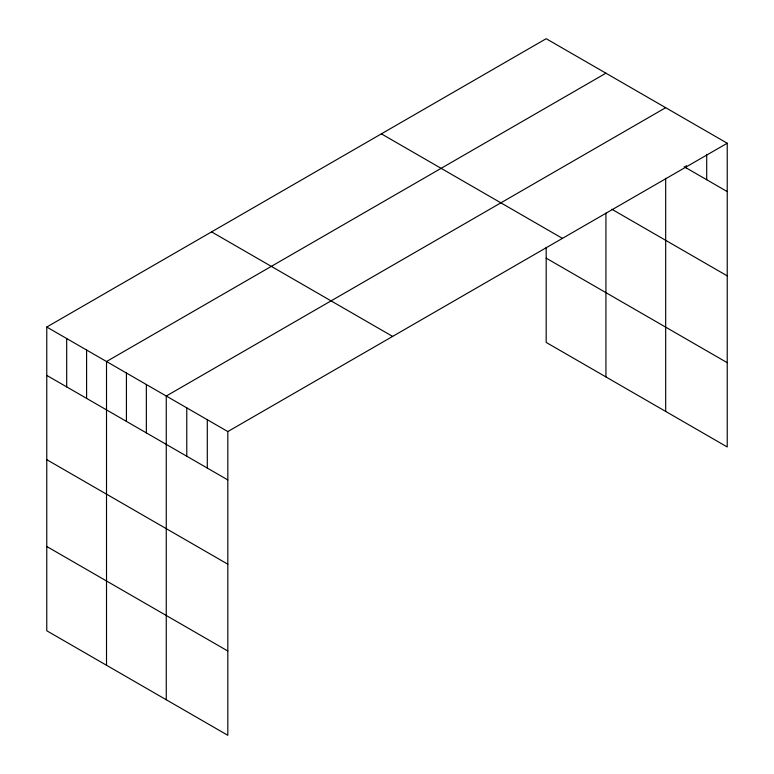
<?xml version="1.0" encoding="UTF-8"?>
<svg xmlns="http://www.w3.org/2000/svg" width="774" height="774" viewBox="0 0 774 774"><rect width="100%" height="100%" fill="white"/><g stroke="black" fill="none" stroke-linecap="round" stroke-linejoin="round"><path stroke-width="1.16" d="M46.769 327.034L227.817 431.563L227.817 735.3L46.769 630.771L46.769 327.034L546.183 38.7L727.231 143.229L727.231 446.966L546.183 342.437L546.183 247.312M605.926 73.191L106.512 361.526L106.512 665.263M665.679 107.692L166.265 396.027L166.265 699.764M227.817 431.563L727.231 143.229M684.139 166.71L727.231 191.584M611.905 209.28L727.231 275.863M381.379 133.854L562.427 238.373M546.183 258.158L727.231 362.687M211.573 231.881L392.621 336.409M46.769 375.39L227.817 479.919M46.769 459.669L227.817 564.198M46.769 546.492L227.817 651.021M706.71 154.345L706.71 179.732M686.19 165.472L686.19 167.89M665.679 178.281L665.679 411.429M605.926 213.063L605.926 376.928M207.297 419.711L207.297 468.067M186.776 407.869L186.776 456.225M146.344 384.523L146.344 432.879M126.433 373.029L126.433 421.385M86.601 350.032L86.601 398.387M66.68 338.528L66.68 386.884"/></g></svg>
